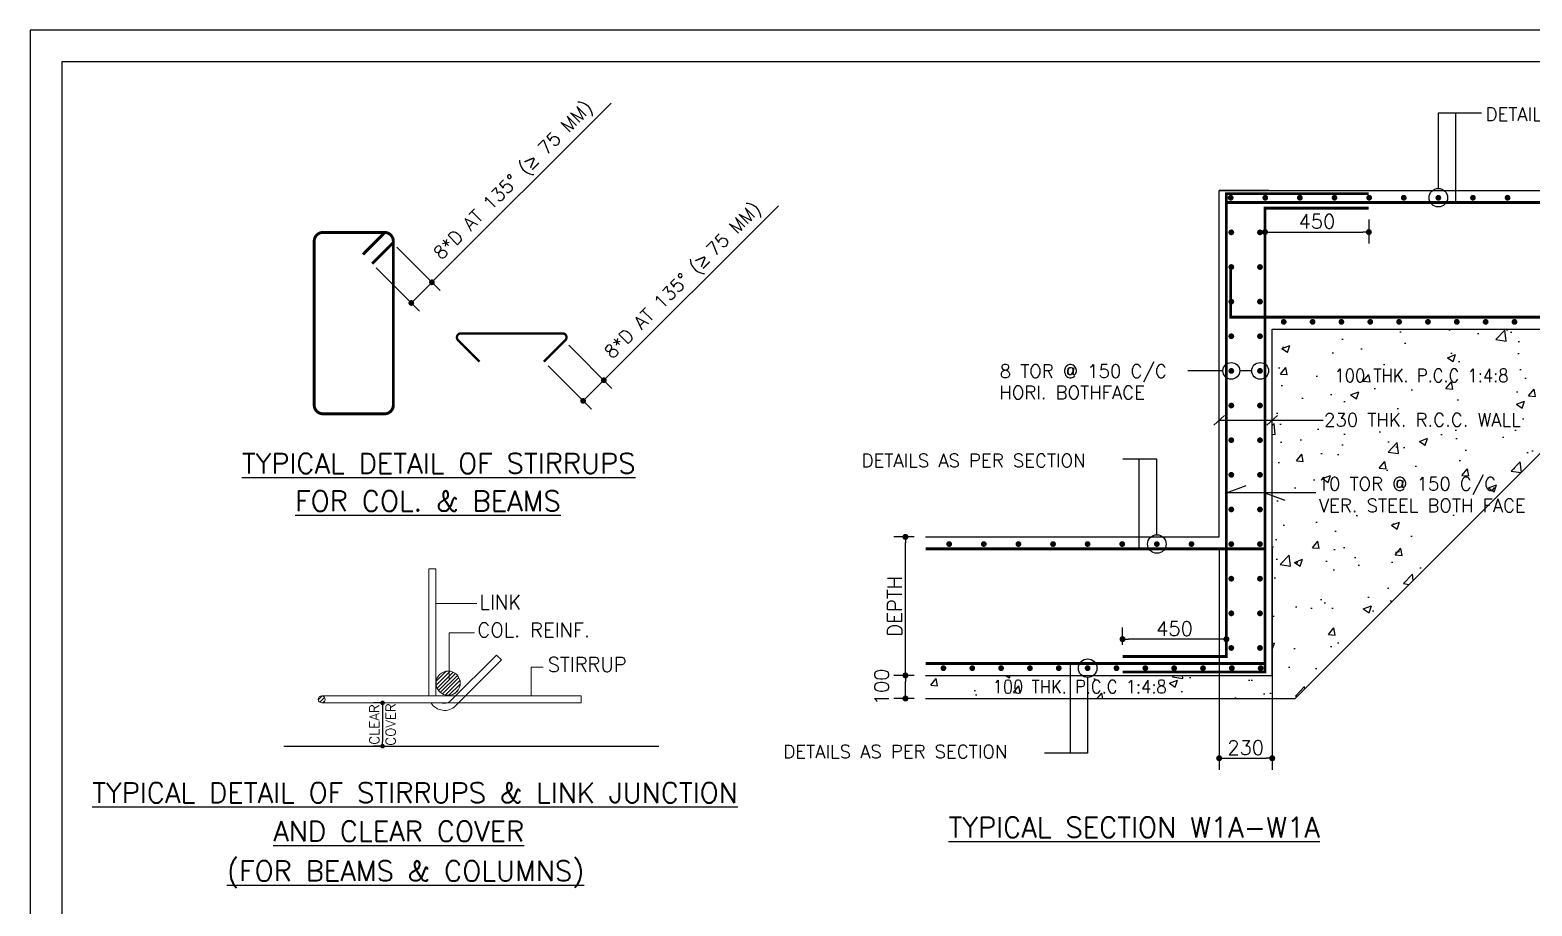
# Model space of a CAD drawing. Extents: x -200722 to 834823, y -494970 to 88783.
# Drawn here: x 329946 to 355984, y -133417 to -118243 of the extents above; entities that cross this region are included whole.
import ezdxf
from ezdxf.enums import TextEntityAlignment as Align

# ---------------------------------------------------------------- set-up
doc = ezdxf.new("R2010")
doc.units = 0
doc.header["$LTSCALE"] = 100
doc.header["$MEASUREMENT"] = 0
doc.header["$PDMODE"] = 34
doc.layers.get('0').update_dxf_attribs({"linetype": 'CONTINUOUS'})
doc.layers.get('DEFPOINTS').update_dxf_attribs({"linetype": 'CONTINUOUS'})
for name, color, linetype in [('5', 4, 'CONTINUOUS'), ('BEAM', 4, 'CONTINUOUS'), ('FOOTING DIM', 4, 'CONTINUOUS'), ('STEEL', 6, 'CONTINUOUS'), ('TEXT', 2, 'CONTINUOUS')]:
    doc.layers.add(name, color=color, linetype=linetype)
doc.layers.add('9_PRINT BOUNDARY_NON PRINT', color=32, linetype='CONTINUOUS', plot=False)
doc.layers.add('9_TITLE TEXT', color=7, linetype='CONTINUOUS', lineweight=20)
doc.styles.add('ROMANS', font='romans.shx')
doc.styles.get("Standard").update_dxf_attribs({"font": 'simplex.shx'})
doc.dimstyles.new('01 S.K', dxfattribs={"dimtxt": 230, "dimasz": 100, "dimexe": 200, "dimexo": 100, "dimgap": 50, "dimtad": 1, "dimdec": 0, "dimzin": 0, "dimdsep": 46, "dimtxsty": 'Standard', "dimblk": 'DOT', "dimcen": 0.09, "dimclrd": 4, "dimclre": 4, "dimclrt": 4, "dimadec": 0, "dimazin": 0, "dimtfac": 1, "dimtdec": 0, "dimtofl": 0, "dimtmove": 0, "dimatfit": 3, "dimfxl": 2, "dimtolj": 1, "dimtzin": 0, "dimarcsym": 1})
doc.dimstyles.new('STANDARD$0', dxfattribs={"dimtxt": 2.5, "dimasz": 2.5, "dimexe": 2, "dimexo": 0.7, "dimgap": 0.9, "dimtad": 1, "dimdec": 0, "dimdsep": 46, "dimtxsty": 'ROMANS', "dimcen": 0.09, "dimclrd": 4, "dimclre": 4, "dimclrt": 3, "dimadec": 0, "dimazin": 0, "dimtfac": 1, "dimtdec": 0, "dimtmove": 0, "dimatfit": 3, "dimfxl": 1, "dimtolj": 1, "dimtzin": 0, "dimarcsym": 0})
pattern_1 = [(45, (-251557486.484, -30817353.47), (-33.145630368, 33.145630368), [])]

# ---------------------------------------------------------------- blocks, each defined once
blk = doc.blocks.new('DOT')
at = {"color": 0, "linetype": 'ByBlock'}
blk.add_line((-0.5, 0), (-1, 0), dxfattribs=at)
at = {"color": 0, "linetype": 'ByBlock', "const_width": 0.5}
blk.add_lwpolyline([(-0.25, 0, 1), (0.25, 0, 1)], format="xyb", close=True, dxfattribs=at)
blk = doc.blocks.new('*D1195')
at = {"layer": 'BEAM', "color": 0, "lineweight": -2, "transparency": 16777216}
for p, q in [((345272, -129423), (344922, -129423)), ((345122, -129719), (345122, -129527)), ((345272, -129823), (344922, -129823))]:
    blk.add_line(p, q, dxfattribs=at)
at = {"layer": 'DEFPOINTS', "color": 0, "lineweight": -3, "transparency": 16777216}
for p in [(345122, -129423), (345472, -129423), (345472, -129823, -17104)]:
    blk.add_point(p, dxfattribs=at)
at = {"layer": 'BEAM', "color": 0, "lineweight": -2, "transparency": 16777216, "xscale": 104, "yscale": 104, "zscale": 104}
for p, rotation in [((345122, -129423), 90), ((345122, -129823), 270)]:
    blk.add_blockref('DOT', p, dxfattribs=dict(at, rotation=rotation))
at = {"layer": 'BEAM', "color": 0, "transparency": 16777216, "insert": (344708, -129623), "char_height": 248, "attachment_point": 5, "rotation": 90}
blk.add_mtext('\\A1;100', dxfattribs=at)
blk = doc.blocks.new('_DOT')
at = {"color": 0, "linetype": 'ByBlock'}
blk.add_line((-0.5, 0), (-1, 0), dxfattribs=at)
at = {"color": 0, "linetype": 'ByBlock', "const_width": 0.5}
blk.add_lwpolyline([(-0.25, 0, 1), (0.25, 0, 1)], format="xyb", close=True, dxfattribs=at)
blk = doc.blocks.new('*D1197')
at = {"layer": 'BEAM', "color": 0, "lineweight": -2, "transparency": 16777216}
for p, q in [((345272, -127023), (344922, -127023)), ((345122, -129319), (345122, -127127)), ((345272, -129423), (344922, -129423))]:
    blk.add_line(p, q, dxfattribs=at)
at = {"layer": 'DEFPOINTS', "color": 0, "lineweight": -3, "transparency": 16777216}
for p in [(345122, -127023), (345472, -127023), (345472, -129423)]:
    blk.add_point(p, dxfattribs=at)
at = {"layer": 'BEAM', "color": 0, "lineweight": -2, "transparency": 16777216, "xscale": 104, "yscale": 104, "zscale": 104}
for p, rotation in [((345122, -127023), 90), ((345122, -129423), 270)]:
    blk.add_blockref('DOT', p, dxfattribs=dict(at, rotation=rotation))
at = {"layer": 'BEAM', "color": 0, "transparency": 16777216, "insert": (344938, -128223), "char_height": 248, "attachment_point": 5, "rotation": 90}
blk.add_mtext('\\A1;DEPTH', dxfattribs=at)
blk = doc.blocks.new('*D1199')
at = {"layer": 'BEAM', "color": 0, "lineweight": -2, "transparency": 16777216}
for p, q in [((351356, -121527), (351356, -121943)), ((353156, -121527), (353156, -121943)), ((351460, -121743), (353052, -121743))]:
    blk.add_line(p, q, dxfattribs=at)
at = {"layer": 'DEFPOINTS', "color": 0, "lineweight": -3, "transparency": 16777216}
for p in [(351356, -121327), (353156, -121327), (353156, -121743)]:
    blk.add_point(p, dxfattribs=at)
at = {"layer": 'BEAM', "color": 0, "lineweight": -2, "transparency": 16777216, "xscale": 104, "yscale": 104, "zscale": 104, "rotation": 180}
blk.add_blockref('DOT', (351356, -121743), dxfattribs=at)
at = {"layer": 'BEAM', "color": 0, "lineweight": -2, "transparency": 16777216, "xscale": 104, "yscale": 104, "zscale": 104}
blk.add_blockref('DOT', (353156, -121743), dxfattribs=at)
at = {"layer": 'BEAM', "color": 0, "transparency": 16777216, "insert": (352256, -121559), "char_height": 248, "attachment_point": 5}
blk.add_mtext('\\A1;450', dxfattribs=at)
blk = doc.blocks.new('*D1200')
at = {"layer": 'BEAM', "color": 0, "lineweight": -2, "transparency": 16777216}
for p, q in [((348886, -128896), (348886, -128595)), ((350686, -128896), (350686, -128595)), ((350582, -128795), (348990, -128795))]:
    blk.add_line(p, q, dxfattribs=at)
at = {"layer": 'DEFPOINTS', "color": 0, "lineweight": -3, "transparency": 16777216}
for p in [(348886, -128795), (348886, -129096), (350686, -129096)]:
    blk.add_point(p, dxfattribs=at)
at = {"layer": 'BEAM', "color": 0, "lineweight": -2, "transparency": 16777216, "xscale": 104, "yscale": 104, "zscale": 104, "rotation": 180}
blk.add_blockref('DOT', (348886, -128795), dxfattribs=at)
at = {"layer": 'BEAM', "color": 0, "lineweight": -2, "transparency": 16777216, "xscale": 104, "yscale": 104, "zscale": 104}
blk.add_blockref('DOT', (350686, -128795), dxfattribs=at)
at = {"layer": 'BEAM', "color": 0, "transparency": 16777216, "insert": (349786, -128611), "char_height": 248, "attachment_point": 5}
blk.add_mtext('\\A1;450', dxfattribs=at)
blk = doc.blocks.new('*D1201')
at = {"layer": 'BEAM', "color": 0, "lineweight": -2, "transparency": 16777216}
for p, q in [((350561, -127223), (350561, -131058)), ((351481, -127223), (351481, -131058)), ((350665, -130858), (351377, -130858))]:
    blk.add_line(p, q, dxfattribs=at)
at = {"layer": 'DEFPOINTS', "color": 0, "lineweight": -3, "transparency": 16777216}
for p in [(350561, -127023), (351481, -127023), (351481, -130858)]:
    blk.add_point(p, dxfattribs=at)
at = {"layer": 'BEAM', "color": 0, "lineweight": -2, "transparency": 16777216, "xscale": 104, "yscale": 104, "zscale": 104, "rotation": 180}
blk.add_blockref('DOT', (350561, -130858), dxfattribs=at)
at = {"layer": 'BEAM', "color": 0, "lineweight": -2, "transparency": 16777216, "xscale": 104, "yscale": 104, "zscale": 104}
blk.add_blockref('DOT', (351481, -130858), dxfattribs=at)
at = {"layer": 'BEAM', "color": 0, "transparency": 16777216, "insert": (351021, -130674), "char_height": 248, "attachment_point": 5}
blk.add_mtext('\\A1;230', dxfattribs=at)
blk = doc.blocks.new('*D2040')
at = {"layer": 'BEAM', "color": 0, "linetype": 'ByBlock', "lineweight": -2, "transparency": 16777216}
for p, q in [((336029, -129899), (335898, -129899)), ((336058, -129979), (336058, -130569)), ((336029, -130649), (335898, -130649))]:
    blk.add_line(p, q, dxfattribs=at)
at = {"layer": 'DEFPOINTS', "color": 0, "linetype": 'ByBlock', "lineweight": -3, "transparency": 16777216}
for p in [(336189, -129899), (336058, -130649), (336189, -130649)]:
    blk.add_point(p, dxfattribs=at)
at = {"layer": 'BEAM', "color": 0, "linetype": 'ByBlock', "lineweight": -2, "transparency": 16777216, "xscale": 80, "yscale": 80, "zscale": 80}
for p, rotation in [((336058, -129899), 90), ((336058, -130649), 270)]:
    blk.add_blockref('DOT', p, dxfattribs=dict(at, rotation=rotation))
at = {"layer": 'BEAM', "color": 0, "linetype": 'ByBlock', "transparency": 16777216, "insert": (336058, -130274), "char_height": 224, "attachment_point": 5, "rotation": 90}
blk.add_mtext('\\A1;{\\H0.7576x;CLEAR \\PCOVER}', dxfattribs=at)
blk = doc.blocks.new('*D2041')
at = {"layer": 'DEFPOINTS', "color": 0, "linetype": 'ByBlock', "lineweight": -3, "ltscale": 10, "transparency": 16777216}
for p in [(336235, -121933), (335876, -122291), (336914, -122613)]:
    blk.add_point(p, dxfattribs=at)
at = {"layer": 'FOOTING DIM', "color": 4, "linetype": 'ByBlock', "lineweight": -2, "ltscale": 10, "transparency": 16777216}
for p, q in [((336914, -122613), (340018, -119510)), ((336305, -122004), (337056, -122754)), ((335947, -122362), (336698, -123113)), ((336627, -122901), (336844, -122684))]:
    blk.add_line(p, q, dxfattribs=at)
at = {"layer": 'FOOTING DIM', "color": 4, "linetype": 'ByBlock', "lineweight": -2, "ltscale": 10, "transparency": 16777216, "xscale": 100, "yscale": 100, "zscale": 100}
for p, rotation in [((336914, -122613), 44.99559142812524), ((336556, -122971), 224.9955914281253)]:
    blk.add_blockref('_DOT', p, dxfattribs=dict(at, rotation=rotation))
at = {"layer": 'FOOTING DIM', "color": 4, "linetype": 'ByBlock', "lineweight": -3, "ltscale": 10, "transparency": 16777216, "insert": (338342, -120867), "char_height": 230, "attachment_point": 5, "rotation": 44.9956}
blk.add_mtext('\\A1;8*D AT 135%%D ({\\fArial|b0|i0|c0|p34;\\H1.08333x;≥} 75 MM)', dxfattribs=at)
blk = doc.blocks.new('*D2042')
at = {"layer": 'DEFPOINTS', "color": 0, "linetype": 'ByBlock', "lineweight": -3, "ltscale": 10, "transparency": 16777216}
for p in [(339214, -123629), (338856, -123987), (339894, -124309)]:
    blk.add_point(p, dxfattribs=at)
at = {"layer": 'FOOTING DIM', "color": 4, "linetype": 'ByBlock', "lineweight": -2, "ltscale": 10, "transparency": 16777216}
for p, q in [((339894, -124309), (342919, -121285)), ((339285, -123700), (340035, -124450)), ((338926, -124058), (339677, -124809)), ((339606, -124596), (339823, -124380))]:
    blk.add_line(p, q, dxfattribs=at)
at = {"layer": 'FOOTING DIM', "color": 4, "linetype": 'ByBlock', "lineweight": -2, "ltscale": 10, "transparency": 16777216, "xscale": 100, "yscale": 100, "zscale": 100}
for p, rotation in [((339894, -124309), 44.99559142797631), ((339535, -124667), 224.9955914279763)]:
    blk.add_blockref('_DOT', p, dxfattribs=dict(at, rotation=rotation))
at = {"layer": 'FOOTING DIM', "color": 4, "linetype": 'ByBlock', "lineweight": -3, "ltscale": 10, "transparency": 16777216, "insert": (341282, -122602), "char_height": 230, "attachment_point": 5, "rotation": 44.9956}
blk.add_mtext('\\A1;8*D AT 135%%D ({\\fArial|b0|i0|c0|p34;\\H1.08333x;≥ }75 MM)', dxfattribs=at)

msp = doc.modelspace()

# ---------------------------------------------------------------- hatches: boundary and pattern name
at = {"ltscale": 0.4}
h = msp.add_hatch(dxfattribs=at)
h.set_pattern_fill('AR-CONC', color=8, scale=200, style=0)
h.set_pattern_definition([(50, (-249428.9, 66031.9), (1434.5204, -125.5043), [150, -1650]), (355, (-249428.9, 66031.9), (-277.5027, 1504.3843), [120, -1320]), (100.4514, (-249309.3, 66021.4), (1157.0188, 1378.879), [127.4804, -1402.2842]), (46.1842, (-249428.9, 66431.9), (2134.482, -331.038), [225, -2475]), (96.6356, (-249251, 66404.3), (1869.3254, 1948.236), [191.2206, -2103.426]), (351.1842, (-249428.9, 66432), (1869.324, 1948.237), [180, -1980]), (21, (-249228.9, 66331.9), (1193.814, -805.2378), [150, -1650]), (326, (-249228.9, 66331.9), (486.6307, 1450.3), [120, -1320]), (71.4514, (-249129.4, 66264.8), (1680.4453, 645.061), [127.4804, -1402.2842]), (37.5, (-249428.86, 66031.9), (24.3197, 665.7877), [0, -1304, 0, -1340, 0, -1325]), (7.5, (-249428.86, 66031.9), (526.1391, 788.8234), [0, -764, 0, -1274, 0, -505]), (327.5, (-249874.86, 66031.9), (1067.64487, -45.10974), [0, -500, 0, -1560, 0, -2070]), (317.5, (-250074.9, 66031.9), (1166.3723, 200.21), [0, -650, 0, -1036, 0, -1470])])
h.paths.add_polyline_path([(357880.7, -123822.7), (359678.2, -123822.7), (359678.2, -123422.7), (351480.7, -123422.7), (351480.7, -129422.7), (345471.8, -129422.7), (345471.8, -129822.7), (351880.7, -129822.7)])
h.paths.add_polyline_path([(352562.4, -124401.2), (356087.9, -124401.2), (356087.9, -124056.2), (352562.4, -124056.2)], flags=24)
h.paths.add_polyline_path([(347561.9, -129790.5), (351087.5, -129790.5), (351087.5, -129445.5), (347561.9, -129445.5)], flags=24)
at = {"layer": 'STEEL', "linetype": 'Continuous', "lineweight": 0, "true_color": 0x000000}
h = msp.add_hatch(dxfattribs=at)
h.set_pattern_fill('ANSI31', color=18, scale=375, style=0)
h.set_pattern_definition(pattern_1)
h.paths.add_polyline_path([(337404.6, -129557.5, 1), (336984.6, -129557.5, 1)])
h = msp.add_hatch(dxfattribs=at)
h.set_pattern_fill('ANSI31', color=18, scale=375, style=0)
h.set_pattern_definition(pattern_1)
h.paths.add_polyline_path([(335063.2, -129839.1, 1), (334943.2, -129839.1, 1)])

# ---------------------------------------------------------------- linework, layer by layer
at = {"color": 18, "ltscale": 0.4, "true_color": 0x000000}
for p, q in [((350560.7, -127022.7), (350560.7, -121022.7)), ((350560.7, -121022.7), (359678.2, -121022.7)), ((351480.7, -129422.7), (351480.7, -123422.7)), ((351480.7, -123422.7), (359678.2, -123422.7)), ((345471.8, -127022.7), (350560.7, -127022.7)), ((345471.8, -129422.7), (351480.7, -129422.7)), ((345471.8, -129822.7), (351880.7, -129822.7))]:
    msp.add_line(p, q, dxfattribs=at)
at = {"color": 18, "true_color": 0x000000}
msp.add_lwpolyline([(330496.4, -183032.7), (421906.4, -183032.7), (421906.4, -118792.7), (330496.4, -118792.7)], close=True, dxfattribs=at)
at = {"color": 18, "ltscale": 0.4, "true_color": 0x000000}
for points in [[(351419.9, -121022.7), (350560.7, -121022.7)], [(351880.7, -129822.7), (357880.7, -123822.7)]]:
    msp.add_lwpolyline(points, dxfattribs=at)
at = {"layer": '5', "color": 18, "true_color": 0x000000}
msp.add_line((334345.2, -130649.1), (340849, -130649.1), dxfattribs=at)
at = {"layer": '9_PRINT BOUNDARY_NON PRINT', "color": 18, "true_color": 0x000000}
msp.add_lwpolyline([(329946.4, -183582.7), (422456.4, -183582.7), (422456.4, -118242.7), (329946.4, -118242.7)], close=True, dxfattribs=at)
at = {"layer": '9_TITLE TEXT', "color": 18, "true_color": 0x000000}
msp.add_lwpolyline([(421906.4, -118792.7), (330496.4, -118792.7), (330496.4, -183032.7), (421906.4, -183032.7)], dxfattribs=at)
at = {"layer": 'STEEL', "color": 18, "linetype": 'Continuous', "lineweight": 0, "true_color": 0x000000}
for p, q in [((336981.6, -128177.5), (337694.7, -128177.5)), ((337209.7, -129504.6), (337209.7, -128683.9)), ((337209.7, -128683.9), (337652.4, -128683.9)), ((338631.4, -129779.1), (338631.4, -129279.6)), ((338631.4, -129279.6), (338843.9, -129279.6)), ((339503.2, -129779.1), (335003.2, -129779.1)), ((335003.2, -129899.1), (339503.2, -129899.1)), ((339503.2, -129899.1), (339503.2, -129779.1))]:
    msp.add_line(p, q, dxfattribs=at)
at = {"layer": 'STEEL', "color": 18, "lineweight": -3, "ltscale": 0.4, "true_color": 0x000000, "const_width": 50.8}
for points in [[(353155.7, -121076.8), (350685.7, -121076.8), (350685.7, -129096.4), (348885.7, -129096.4)], [(353155.7, -121326.8), (351355.7, -121326.8), (351355.7, -129363.9), (348886.2, -129363.9)], [(350685.7, -122101.7), (350685.7, -121228.9), (359665.8, -121228.9)], [(350760, -122343.7), (350760, -123216.5), (359665.8, -123216.5)], [(351355.7, -128101.7), (351355.7, -127228.9), (345471.8, -127228.9)], [(351355.7, -128343.7), (351355.7, -129216.5), (345471.8, -129216.5)]]:
    msp.add_lwpolyline(points, dxfattribs=at)
at = {"layer": 'STEEL', "color": 18, "ltscale": 0.4, "true_color": 0x000000, "const_width": 50}
for points in [[(350785.7, -121147.6, -1), (350735.7, -121147.6, -1)], [(351385.7, -121147.6, -1), (351335.7, -121147.6, -1)], [(351985.7, -121147.6, -1), (351935.7, -121147.6, -1)], [(352585.7, -121147.6, -1), (352535.7, -121147.6, -1)], [(353185.7, -121147.6, -1), (353135.7, -121147.6, -1)], [(353785.7, -121147.6, -1), (353735.7, -121147.6, -1)], [(354385.7, -121147.6, -1), (354335.7, -121147.6, -1)], [(354985.7, -121147.6, -1), (354935.7, -121147.6, -1)], [(355585.7, -121147.6, -1), (355535.7, -121147.6, -1)], [(350746.5, -121747.6, 1), (350796.5, -121747.6, 1)], [(351243.6, -121747.6, 1), (351293.6, -121747.6, 1)], [(350746.5, -122347.6, 1), (350796.5, -122347.6, 1)], [(351243.6, -122347.6, 1), (351293.6, -122347.6, 1)], [(350746.5, -122947.6, 1), (350796.5, -122947.6, 1)], [(351243.6, -122947.6, 1), (351293.6, -122947.6, 1)], [(351705.7, -123297.7, -1), (351655.7, -123297.7, -1)], [(352205.7, -123297.7, -1), (352155.7, -123297.7, -1)], [(352705.7, -123297.7, -1), (352655.7, -123297.7, -1)], [(353205.7, -123297.7, -1), (353155.7, -123297.7, -1)], [(353705.7, -123297.7, -1), (353655.7, -123297.7, -1)], [(354205.7, -123297.7, -1), (354155.7, -123297.7, -1)], [(354705.7, -123297.7, -1), (354655.7, -123297.7, -1)], [(355205.7, -123297.7, -1), (355155.7, -123297.7, -1)], [(355705.7, -123297.7, -1), (355655.7, -123297.7, -1)], [(350746.5, -123547.6, 1), (350796.5, -123547.6, 1)], [(351243.6, -123547.6, 1), (351293.6, -123547.6, 1)], [(350746.5, -124147.6, 1), (350796.5, -124147.6, 1)], [(351243.6, -124147.6, 1), (351293.6, -124147.6, 1)], [(350746.5, -124747.6, 1), (350796.5, -124747.6, 1)], [(351243.6, -124747.6, 1), (351293.6, -124747.6, 1)], [(350746.5, -125347.6, 1), (350796.5, -125347.6, 1)], [(351243.6, -125347.6, 1), (351293.6, -125347.6, 1)], [(350746.5, -125947.6, 1), (350796.5, -125947.6, 1)], [(351243.6, -125947.6, 1), (351293.6, -125947.6, 1)], [(350746.5, -126547.6, 1), (350796.5, -126547.6, 1)], [(351243.6, -126547.6, 1), (351293.6, -126547.6, 1)], [(345855.7, -127147.6, 1), (345905.7, -127147.6, 1)], [(346455.7, -127147.6, 1), (346505.7, -127147.6, 1)], [(347055.7, -127147.6, 1), (347105.7, -127147.6, 1)], [(347655.7, -127147.6, 1), (347705.7, -127147.6, 1)], [(348255.7, -127147.6, 1), (348305.7, -127147.6, 1)], [(348855.7, -127147.6, 1), (348905.7, -127147.6, 1)], [(349455.7, -127147.6, 1), (349505.7, -127147.6, 1)], [(350055.7, -127147.6, 1), (350105.7, -127147.6, 1)], [(350746.5, -127147.6, 1), (350796.5, -127147.6, 1)], [(351243.6, -127147.6, 1), (351293.6, -127147.6, 1)], [(350746.5, -127747.6, 1), (350796.5, -127747.6, 1)], [(351243.6, -127747.6, 1), (351293.6, -127747.6, 1)], [(350746.5, -128347.6, 1), (350796.5, -128347.6, 1)], [(351243.6, -128347.6, 1), (351293.6, -128347.6, 1)], [(350746.5, -128947.6, 1), (350796.5, -128947.6, 1)], [(351243.6, -128947.6, 1), (351293.6, -128947.6, 1)], [(345755.7, -129297.7, 1), (345805.7, -129297.7, 1)], [(346255.7, -129297.7, 1), (346305.7, -129297.7, 1)], [(346755.7, -129297.7, 1), (346805.7, -129297.7, 1)], [(347255.7, -129297.7, 1), (347305.7, -129297.7, 1)], [(347755.7, -129297.7, 1), (347805.7, -129297.7, 1)], [(348255.7, -129297.7, 1), (348305.7, -129297.7, 1)], [(348755.7, -129297.7, 1), (348805.7, -129297.7, 1)], [(349255.7, -129297.7, 1), (349305.7, -129297.7, 1)], [(349755.7, -129297.7, 1), (349805.7, -129297.7, 1)], [(350255.7, -129297.7, 1), (350305.7, -129297.7, 1)], [(350755.7, -129297.7, 1), (350805.7, -129297.7, 1)], [(351255.7, -129297.7, 1), (351305.7, -129297.7, 1)]]:
    msp.add_lwpolyline(points, format="xyb", close=True, dxfattribs=at)
at = {"layer": 'STEEL', "color": 18, "true_color": 0x000000, "const_width": 50.8}
msp.add_lwpolyline([(334872.8, -124738.9), (334872.8, -121900.9, -0.4142136), (335025.2, -121748.5), (336092, -121748.5, -0.4142136), (336244.4, -121900.9), (336244.4, -124738.9, -0.4142136), (336092, -124891.3), (335025.2, -124891.3, -0.4142136)], format="xyb", close=True, dxfattribs=at)
at = {"layer": 'STEEL', "color": 18, "linetype": 'Continuous', "lineweight": 0, "true_color": 0x000000}
for points in [[(336982.8, -129779.1, -0.0323294), (336981.6, -129759.7), (336981.6, -127578.7), (336861.6, -127578.7), (336861.6, -129759.7, 0.0179218), (336862.3, -129779.1, 0.0179218)], [(336900.3, -129899.1, 0.4873626), (337322.5, -129950.6), (338118, -129155.1), (338033.2, -129070.3), (337237.7, -129865.8, -0.2997007), (337076, -129899.1)]]:
    msp.add_lwpolyline(points, format="xyb", dxfattribs=at)
for centre, radius in [((337194.6, -129557.5), 210), ((335003.2, -129839.1), 60)]:
    msp.add_circle(centre, radius, dxfattribs=at)
at = {"layer": 'TEXT', "color": 18, "true_color": 0x000000}
for p, q in [((354360.7, -120987.1), (354360.7, -119675.1)), ((354360.7, -119675.1), (355107.4, -119675.1)), ((354664.8, -121228.9), (354664.8, -119675.1)), ((350625.9, -124147.6), (350019.7, -124147.6)), ((351125.4, -124147.6), (350917, -124147.6)), ((350653.4, -124920.1), (350467.8, -125086)), ((351573.7, -124920.1), (351388, -125086)), ((350560.5, -125003.2), (352364.2, -125003.2)), ((349480.7, -125675.1), (348890, -125675.1)), ((349176.7, -127228.9), (349176.7, -125675.1)), ((349480.7, -126987.1), (349480.7, -125675.1)), ((350685.7, -126259.3), (351030.9, -126134.1)), ((352235.8, -126259.3), (350685.7, -126259.3)), ((351355.7, -126259.3), (351700.9, -126384.5)), ((347976.7, -129216.3), (347976.7, -130770.2)), ((348280.7, -129458.2), (348280.7, -130770.2)), ((348280.7, -130770.2), (347534.1, -130770.2))]:
    msp.add_line(p, q, dxfattribs=at)
at = {"layer": 'TEXT', "color": 18, "true_color": 0x000000, "const_width": 52}
for points in [[(335717, -122132.2), (336079.5, -121765.5)], [(335876.4, -122291.4), (336234.7, -121933.2)]]:
    msp.add_lwpolyline(points, dxfattribs=at)
at = {"layer": 'TEXT', "color": 18, "true_color": 0x000000, "const_width": 40}
msp.add_lwpolyline([(337737.9, -123987.2), (337367.2, -123616.5, -0.6681786), (337416.7, -123497), (339176.9, -123497, -0.6681786), (339226.4, -123616.5), (338855.7, -123987.2)], format="xyb", dxfattribs=at)
at = {"layer": 'TEXT', "color": 18, "true_color": 0x000000}
for centre, radius in [((354360.7, -121147.6), 160.4), ((350771.5, -124147.6), 145.5), ((351271, -124147.6), 145.5), ((349480.7, -127147.6), 160.4), ((348280.7, -129297.7), 160.4)]:
    msp.add_circle(centre, radius, dxfattribs=at)

# ---------------------------------------------------------------- texts
for s, height, p in [('DETAILS AS PER SECTION', 230, (355177.7, -119816.6)), ('8 TOR @ 150 C/C', 230, (346756.2, -124266.8, -7446.6)), ('HORI. BOTHFACE', 230, (346750.8, -124638.2, -7446.6)), ('230 THK. R.C.C. WALL', 230, (352379.2, -125110.6)), ('%%UTYPICAL DETAIL OF STIRRUPS', 350, (333617.8, -125925.8)), ('DETAILS AS PER SECTION', 230, (344362, -125816.6)), ('10 TOR @ 150 C/C', 230, (352268.7, -126219.1)), ('%%UFOR COL. & BEAMS', 350, (334541.9, -126577.4)), ('VER. STEEL BOTH FACE', 230, (352288.6, -126592.9)), ('DETAILS AS PER SECTION', 230, (343006.1, -130858.7)), ('%%UTYPICAL DETAIL OF STIRRUPS & LINK JUNCTION', 350, (331025.3, -131631.7)), ('%%UAND CLEAR COVER', 350, (334162.3, -132297.5)), ('%%UTYPICAL SECTION W1A-W1A', 350, (345870.1, -132229)), ('%%U(FOR BEAMS & COLUMNS)', 350, (333359, -132984.4))]:
    msp.add_text(s, height=height, dxfattribs=at).set_placement(p)
at = {"layer": 'TEXT', "color": 18, "ltscale": 5, "true_color": 0x000000, "style": 'ROMANS', "width": 0.9}
for p in [(352560.7, -124228.7, -24646.9), (346634.5, -129618, -24646.9)]:
    msp.add_text('100 THK. P.C.C 1:4:8', height=230, dxfattribs=at).set_placement(p, align=Align.MIDDLE_LEFT)
at = {"layer": 'TEXT', "color": 18, "true_color": 0x000000, "width": 0.99}
for s, p in [('LINK', (337738.5, -128279)), ('COL. REINF.', (337703.2, -128761.7)), ('STIRRUP', (338921.4, -129359.3))]:
    msp.add_text(s, height=250, dxfattribs=at).set_placement(p)

# ---------------------------------------------------------------- dimensions: what is measured, and where the dimension line sits
at = {"layer": 'BEAM', "color": 18, "true_color": 0x000000}
for base, p1, p2, picture, middle in [((353155.7, -121742.6), (351355.7, -121326.8), (353155.7, -121326.8), '*D1199', (352255.7, -121558.6)), ((351480.7, -130858.2), (350560.7, -127022.7), (351480.7, -127022.7), '*D1201', (351020.7, -130674.2)), ((348885.7, -128795), (350685.7, -129096.4), (348885.7, -129096.4), '*D1200', (349785.7, -128611))]:
    dim = msp.add_linear_dim(base=base, p1=p1, p2=p2, dimstyle='STANDARD$0', override={"dimscale": 8, "dimtxt": 31, "dimasz": 13, "dimexe": 25, "dimexo": 25, "dimgap": 7.5, "dimlfac": 0.25, "dimzin": 3, "dimtxsty": 'Standard', "dimblk": 'DOT', "dimcen": 3, "dimdle": 4, "dimclrd": 0, "dimclre": 0, "dimclrt": 0, "dimtmove": 2, "dimldrblk": 'DOT', "dimtzin": 3}, dxfattribs=at)
    dim.commit()
    dim.dimension.update_dxf_attribs({"geometry": picture, "text_midpoint": middle})
dim = msp.add_linear_dim(base=(345121.9, -127022.7), p1=(345471.8, -129422.7), p2=(345471.8, -127022.7), angle=90, text='DEPTH', dimstyle='STANDARD$0', override={"dimscale": 8, "dimtxt": 31, "dimasz": 13, "dimexe": 25, "dimexo": 25, "dimgap": 7.5, "dimlfac": 0.25, "dimzin": 3, "dimtxsty": 'Standard', "dimblk": 'DOT', "dimcen": 3, "dimdle": 4, "dimclrd": 0, "dimclre": 0, "dimclrt": 0, "dimtmove": 2, "dimldrblk": 'DOT', "dimtzin": 3}, dxfattribs=at)
dim.commit()
dim.dimension.update_dxf_attribs({"geometry": '*D1197', "text_midpoint": (344937.9, -128222.7)})
dim = msp.add_linear_dim(base=(345121.9, -129422.7), p1=(345471.8, -129822.7, -17104.1), p2=(345471.8, -129422.7), angle=90, dimstyle='STANDARD$0', override={"dimscale": 8, "dimtxt": 31, "dimasz": 13, "dimexe": 25, "dimexo": 25, "dimgap": 7.5, "dimlfac": 0.25, "dimzin": 3, "dimtxsty": 'Standard', "dimblk": 'DOT', "dimcen": 3, "dimdle": 4, "dimclrd": 0, "dimclre": 0, "dimclrt": 0, "dimtmove": 2, "dimldrblk": 'DOT', "dimtzin": 3}, dxfattribs=at)
dim.commit()
dim.dimension.update_dxf_attribs({"geometry": '*D1195', "text_midpoint": (344707.9, -129622.7)})
at = {"layer": 'BEAM', "color": 18, "linetype": 'ByBlock', "true_color": 0x000000}
dim = msp.add_linear_dim(base=(336057.6, -130649.1), p1=(336188.8, -129899.1), p2=(336188.8, -130649.1), angle=90, text='{\\H0.7576x;CLEAR \\XCOVER}', dimstyle='STANDARD$0', override={"dimscale": 8, "dimtxt": 28, "dimasz": 10, "dimexe": 20, "dimexo": 20, "dimgap": 5, "dimlfac": 0.3333, "dimzin": 3, "dimtxsty": 'Standard', "dimblk": 'DOT', "dimcen": 3, "dimdle": 1, "dimclrd": 0, "dimclre": 0, "dimclrt": 0, "dimtmove": 2, "dimldrblk": 'DOT', "dimtzin": 3}, dxfattribs=at)
dim.commit()
dim.dimension.update_dxf_attribs({"geometry": '*D2040', "text_midpoint": (336057.6, -130274.1), "dimtype": 160})
at = {"layer": 'FOOTING DIM', "color": 40, "linetype": 'ByBlock', "lineweight": -3, "ltscale": 10}
for p1, p2, text, picture, middle in [((335876.4, -122291.4), (336234.7, -121933.2), '8*D AT 135%%D ({\\fArial|b0|i0|c0|p34;\\H1.08333x;≥} 75 MM)', '*D2041', (338342.3, -120866.9)), ((338855.7, -123987.2), (339214, -123628.9), '8*D AT 135%%D ({\\fArial|b0|i0|c0|p34;\\H1.08333x;≥ }75 MM)', '*D2042', (341282.2, -122602.1))]:
    dim = msp.add_aligned_dim(p1=p1, p2=p2, distance=-961.4, text=text, dimstyle='01 S.K', override={"dimlfac": 0.25}, dxfattribs=at)
    dim.commit()
    dim.dimension.update_dxf_attribs({"geometry": picture, "text_midpoint": middle})

doc.saveas('drawing.dxf')
